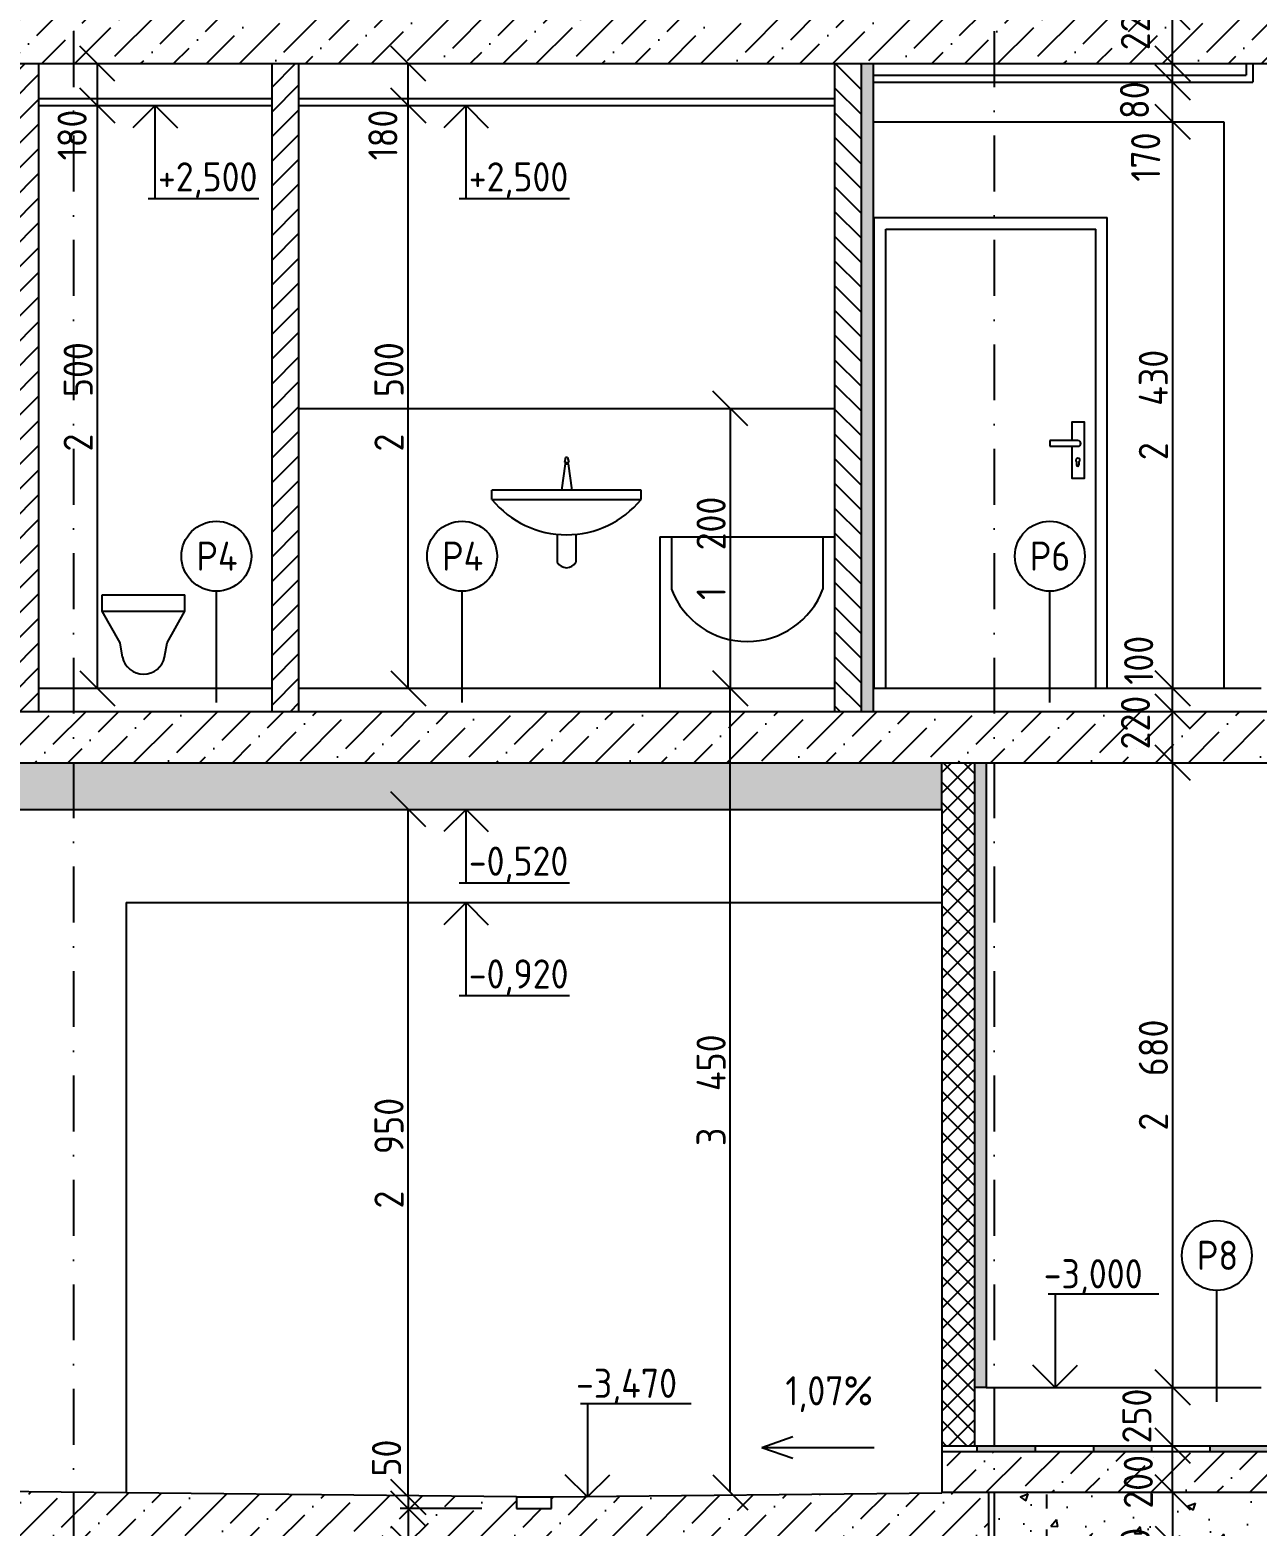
# Model space of a CAD drawing. Extents: x 3792242 to 5145247, y -1546315 to -1031918.
# Drawn here: x 3940713 to 3945978, y -1505355 to -1498936 of the extents above; entities that cross this region are included whole.
import ezdxf

# ---------------------------------------------------------------- set-up
doc = ezdxf.new("R2010")
doc.units = 0
doc.header["$MEASUREMENT"] = 0
doc.linetypes.add('ACAD_ISO03W100', pattern=[30, 12, -18])
doc.linetypes.add('BODKOCIARKOVANA_3', pattern=[5.6, 3, -1.3, 0, -1.3])
doc.layers.get('0').update_dxf_attribs({"linetype": 'CONTINUOUS'})
doc.layers.get('Defpoints').update_dxf_attribs({"color": 61, "linetype": 'CONTINUOUS'})
for name, color, linetype in [('DVERE', 45, 'CONTINUOUS'), ('KÓTY', 4, 'CONTINUOUS'), ('MÚRY', 1, 'CONTINUOUS'), ('OKNÁ', 143, 'CONTINUOUS'), ('osi', 253, 'CONTINUOUS'), ('POZEMOK', 7, 'CONTINUOUS'), ('TENKÁ', 7, 'CONTINUOUS'), ('tzb', 153, 'CONTINUOUS'), ('ZARIADOVACIE', 144, 'CONTINUOUS'), ('ŠRAFY', 82, 'CONTINUOUS'), ('šrafy-múry', 8, 'CONTINUOUS')]:
    doc.layers.add(name, color=color, linetype=linetype)
doc.styles.add('STYLE1', font='isocp.shx')
doc.dimstyles.new('STANDARD-50', dxfattribs={"dimtxt": 125, "dimasz": 150, "dimexe": 10, "dimexo": 200, "dimgap": 20, "dimtad": 1, "dimdsep": 46, "dimlunit": 6, "dimtxsty": 'STYLE1', "dimblk1": 'OBLIQUE', "dimblk2": 'OBLIQUE', "dimsah": 1, "dimcen": 2.5, "dimse1": 1, "dimse2": 1, "dimadec": 0, "dimazin": 0, "dimtfac": 1, "dimtmove": 1, "dimatfit": 3, "dimldrblk": 'OBLIQUE', "dimfxl": 1, "dimtolj": 1, "dimtzin": 0, "dimarcsym": 0})
pattern_1 = [(45, (0, 7000), (53.0330086, 194.4543648), [250, -50, 0, -50])]
pattern_2 = [(50, (-12185392.95, 625210.72), (358.6300913, -31.3760675), [37.5, -412.5]), (355, (-12185392.95, 625210.72), (-69.375667, 376.096067), [30, -330]), (100.4514445, (-12185363.06, 625208.1), (289.254423, 344.7199955), [31.870096, -350.571056]), (46.1842, (-12185392.95, 625310.72), (533.620665, -82.75964), [56.25, -618.75]), (96.6356355, (-12185348.5, 625303.83), (467.330973, 487.0593), [47.805171, -525.85688]), (351.184164, (-12185392.95, 625310.7), (467.330973, 487.0593), [45, -495]), (21, (-12185342.95, 625285.72), (298.453526, -201.3094453), [37.5, -412.5]), (326, (-12185342.95, 625285.72), (121.657666, 362.5750225), [30, -330]), (71.4514447, (-12185318.08, 625268.95), (420.111188, 161.2655764), [31.870095, -350.571056]), (37.5, (-12185392.95, 625210.72), (6.0799277, 166.4469269), [0, -326, 0, -335, 0, -331.25]), (7.5, (-12185392.95, 625210.72), (131.5347687, 197.205856), [0, -191, 0, -318.5, 0, -126.25]), (327.5, (-12185504.45, 625210.72), (266.9112181, -11.2774359), [0, -125, 0, -390, 0, -517.5]), (317.5, (-12185554.45, 625210.72), (291.5930847, 50.052491), [0, -162.5, 0, -259, 0, -367.5])]

# ---------------------------------------------------------------- blocks, each defined once
blk = doc.blocks.new('_OBLIQUE')
at = {"color": 0, "linetype": 'ByBlock'}
blk.add_line((-0.5, -0.5), (0.5, 0.5), dxfattribs=at)
blk = doc.blocks.new('*D31655')
at = {"layer": 'Defpoints', "color": 0}
for p in [(3940750, -1499260.3), (3941002, -1499260.3), (3940750, -1501760.3)]:
    blk.add_point(p, dxfattribs=at)
at = {"layer": 'KÓTY', "color": 0, "lineweight": -2, "ltscale": 0.25}
blk.add_line((3941002, -1501760.3), (3941002, -1499260.3), dxfattribs=at)
at = {"layer": 'KÓTY', "color": 0, "linetype": 'ByBlock', "lineweight": -2, "xscale": 150, "yscale": 150, "zscale": 150}
for p, rotation in [((3941002, -1499260.3), 90), ((3941002, -1501760.3), 270)]:
    blk.add_blockref('_OBLIQUE', p, dxfattribs=dict(at, rotation=rotation))
at = {"layer": 'KÓTY', "color": 0, "insert": (3940919.5, -1500510.3), "char_height": 125, "attachment_point": 5, "rotation": 90, "style": 'STYLE1'}
blk.add_mtext('\\A1;2ﾠ500', dxfattribs=at)
blk = doc.blocks.new('*D31656')
at = {"layer": 'Defpoints', "color": 0}
for p in [(3941002, -1499080.3), (3941002, -1499080.3), (3941002, -1499260.3)]:
    blk.add_point(p, dxfattribs=at)
at = {"layer": 'KÓTY', "color": 0, "lineweight": -2, "ltscale": 0.25}
blk.add_line((3941002, -1499260.3), (3941002, -1499080.3), dxfattribs=at)
at = {"layer": 'KÓTY', "color": 0, "linetype": 'ByBlock', "lineweight": -2, "xscale": 150, "yscale": 150, "zscale": 150}
for p, rotation in [((3941002, -1499080.3), 90), ((3941002, -1499260.3), 270)]:
    blk.add_blockref('_OBLIQUE', p, dxfattribs=dict(at, rotation=rotation))
at = {"layer": 'KÓTY', "color": 0, "insert": (3940893.5, -1499387), "char_height": 125, "attachment_point": 5, "rotation": 90, "style": 'STYLE1'}
blk.add_mtext('\\A1;180', dxfattribs=at)
blk = doc.blocks.new('*D31658')
at = {"layer": 'Defpoints', "color": 0}
for p in [(3942083.5, -1499260.3), (3942335.5, -1499260.3), (3942083.5, -1501760.3)]:
    blk.add_point(p, dxfattribs=at)
at = {"layer": 'KÓTY', "color": 0, "lineweight": -2, "ltscale": 0.25}
blk.add_line((3942335.5, -1501760.3), (3942335.5, -1499260.3), dxfattribs=at)
at = {"layer": 'KÓTY', "color": 0, "linetype": 'ByBlock', "lineweight": -2, "xscale": 150, "yscale": 150, "zscale": 150}
for p, rotation in [((3942335.5, -1499260.3), 90), ((3942335.5, -1501760.3), 270)]:
    blk.add_blockref('_OBLIQUE', p, dxfattribs=dict(at, rotation=rotation))
at = {"layer": 'KÓTY', "color": 0, "insert": (3942253, -1500510.3), "char_height": 125, "attachment_point": 5, "rotation": 90, "style": 'STYLE1'}
blk.add_mtext('\\A1;2ﾠ500', dxfattribs=at)
blk = doc.blocks.new('*D31659')
at = {"layer": 'Defpoints', "color": 0}
for p in [(3942335.5, -1499080.3), (3942335.5, -1499080.3), (3942335.5, -1499260.3)]:
    blk.add_point(p, dxfattribs=at)
at = {"layer": 'KÓTY', "color": 0, "lineweight": -2, "ltscale": 0.25}
blk.add_line((3942335.5, -1499260.3), (3942335.5, -1499080.3), dxfattribs=at)
at = {"layer": 'KÓTY', "color": 0, "linetype": 'ByBlock', "lineweight": -2, "xscale": 150, "yscale": 150, "zscale": 150}
for p, rotation in [((3942335.5, -1499080.3), 90), ((3942335.5, -1499260.3), 270)]:
    blk.add_blockref('_OBLIQUE', p, dxfattribs=dict(at, rotation=rotation))
at = {"layer": 'KÓTY', "color": 0, "insert": (3942227, -1499387), "char_height": 125, "attachment_point": 5, "rotation": 90, "style": 'STYLE1'}
blk.add_mtext('\\A1;180', dxfattribs=at)
blk = doc.blocks.new('*D31663')
at = {"layer": 'Defpoints', "color": 0}
for p in [(3941865, -1500560.3), (3941865, -1501760.3), (3943717.5, -1501760.3)]:
    blk.add_point(p, dxfattribs=at)
at = {"layer": 'KÓTY', "color": 0, "lineweight": -2, "ltscale": 0.25}
blk.add_line((3943717.5, -1500560.3), (3943717.5, -1501760.3), dxfattribs=at)
at = {"layer": 'KÓTY', "color": 0, "linetype": 'ByBlock', "lineweight": -2, "xscale": 150, "yscale": 150, "zscale": 150}
for p, rotation in [((3943717.5, -1500560.3), 90), ((3943717.5, -1501760.3), 270)]:
    blk.add_blockref('_OBLIQUE', p, dxfattribs=dict(at, rotation=rotation))
at = {"layer": 'KÓTY', "color": 0, "insert": (3943635, -1501160.3), "char_height": 125, "attachment_point": 5, "rotation": 90, "style": 'STYLE1'}
blk.add_mtext('\\A1;1ﾠ200', dxfattribs=at)
blk = doc.blocks.new('*D31922')
at = {"layer": 'Defpoints', "color": 0}
for p in [(3945835, -1499330.3), (3945615, -1501760.3), (3945835, -1501760.3)]:
    blk.add_point(p, dxfattribs=at)
at = {"layer": 'KÓTY', "color": 0, "lineweight": -2, "ltscale": 0.25}
blk.add_line((3945615, -1499330.3), (3945615, -1501760.3), dxfattribs=at)
at = {"layer": 'KÓTY', "color": 0, "linetype": 'ByBlock', "lineweight": -2, "xscale": 150, "yscale": 150, "zscale": 150}
for p, rotation in [((3945615, -1499330.3), 90), ((3945615, -1501760.3), 270)]:
    blk.add_blockref('_OBLIQUE', p, dxfattribs=dict(at, rotation=rotation))
at = {"layer": 'KÓTY', "color": 0, "insert": (3945532.5, -1500545.3), "char_height": 125, "attachment_point": 5, "rotation": 90, "style": 'STYLE1'}
blk.add_mtext('\\A1;2ﾠ430', dxfattribs=at)
blk = doc.blocks.new('*D31929')
at = {"layer": 'Defpoints', "color": 0}
for p in [(3945615, -1499160.3), (3945835, -1499160.3), (3945835, -1499330.3)]:
    blk.add_point(p, dxfattribs=at)
at = {"layer": 'KÓTY', "color": 0, "lineweight": -2, "ltscale": 0.25}
blk.add_line((3945615, -1499330.3), (3945615, -1499160.3), dxfattribs=at)
at = {"layer": 'KÓTY', "color": 0, "linetype": 'ByBlock', "lineweight": -2, "xscale": 150, "yscale": 150, "zscale": 150}
for p, rotation in [((3945615, -1499160.3), 90), ((3945615, -1499330.3), 270)]:
    blk.add_blockref('_OBLIQUE', p, dxfattribs=dict(at, rotation=rotation))
at = {"layer": 'KÓTY', "color": 0, "insert": (3945499.5, -1499481.5), "char_height": 125, "attachment_point": 5, "rotation": 90, "style": 'STYLE1'}
blk.add_mtext('\\A1;170', dxfattribs=at)
blk = doc.blocks.new('*D31930')
at = {"layer": 'Defpoints', "color": 0}
for p in [(3945615, -1499080.3), (3945960, -1499080.3), (3945960, -1499160.3)]:
    blk.add_point(p, dxfattribs=at)
at = {"layer": 'KÓTY', "color": 0, "lineweight": -2, "ltscale": 0.25}
blk.add_line((3945615, -1499160.3), (3945615, -1499080.3), dxfattribs=at)
at = {"layer": 'KÓTY', "color": 0, "linetype": 'ByBlock', "lineweight": -2, "xscale": 150, "yscale": 150, "zscale": 150}
for p, rotation in [((3945615, -1499080.3), 90), ((3945615, -1499160.3), 270)]:
    blk.add_blockref('_OBLIQUE', p, dxfattribs=dict(at, rotation=rotation))
at = {"layer": 'KÓTY', "color": 0, "insert": (3945451.5, -1499237.5), "char_height": 125, "attachment_point": 5, "rotation": 90, "style": 'STYLE1'}
blk.add_mtext('\\A1;80', dxfattribs=at)
blk = doc.blocks.new('*D31931')
at = {"layer": 'Defpoints', "color": 0}
for p in [(3945134.5, -1498860.3), (3945615, -1498860.3), (3945134.5, -1499080.3)]:
    blk.add_point(p, dxfattribs=at)
at = {"layer": 'KÓTY', "color": 0, "lineweight": -2, "ltscale": 0.25}
blk.add_line((3945615, -1499080.3), (3945615, -1498860.3), dxfattribs=at)
at = {"layer": 'KÓTY', "color": 0, "linetype": 'ByBlock', "lineweight": -2, "xscale": 150, "yscale": 150, "zscale": 150}
for p, rotation in [((3945615, -1498860.3), 90), ((3945615, -1499080.3), 270)]:
    blk.add_blockref('_OBLIQUE', p, dxfattribs=dict(at, rotation=rotation))
at = {"layer": 'KÓTY', "color": 0, "insert": (3945455.5, -1498908), "char_height": 125, "attachment_point": 5, "rotation": 90, "style": 'STYLE1'}
blk.add_mtext('\\A1;220', dxfattribs=at)
blk = doc.blocks.new('*D31933')
at = {"layer": 'Defpoints', "color": 0}
for p in [(3945134.5, -1501860.3), (3945615, -1501860.3), (3945134.5, -1502080.3)]:
    blk.add_point(p, dxfattribs=at)
at = {"layer": 'KÓTY', "color": 0, "lineweight": -2, "ltscale": 0.25}
blk.add_line((3945615, -1502080.3), (3945615, -1501860.3), dxfattribs=at)
at = {"layer": 'KÓTY', "color": 0, "linetype": 'ByBlock', "lineweight": -2, "xscale": 150, "yscale": 150, "zscale": 150}
for p, rotation in [((3945615, -1501860.3), 90), ((3945615, -1502080.3), 270)]:
    blk.add_blockref('_OBLIQUE', p, dxfattribs=dict(at, rotation=rotation))
at = {"layer": 'KÓTY', "color": 0, "insert": (3945455.5, -1501908), "char_height": 125, "attachment_point": 5, "rotation": 90, "style": 'STYLE1'}
blk.add_mtext('\\A1;220', dxfattribs=at)
blk = doc.blocks.new('*D31934')
at = {"layer": 'Defpoints', "color": 0}
for p in [(3945615, -1501760.3), (3945615, -1501760.3), (3945615, -1501860.3)]:
    blk.add_point(p, dxfattribs=at)
at = {"layer": 'KÓTY', "color": 0, "lineweight": -2, "ltscale": 0.25}
blk.add_line((3945615, -1501860.3), (3945615, -1501760.3), dxfattribs=at)
at = {"layer": 'KÓTY', "color": 0, "linetype": 'ByBlock', "lineweight": -2, "xscale": 150, "yscale": 150, "zscale": 150}
for p, rotation in [((3945615, -1501760.3), 90), ((3945615, -1501860.3), 270)]:
    blk.add_blockref('_OBLIQUE', p, dxfattribs=dict(at, rotation=rotation))
at = {"layer": 'KÓTY', "color": 0, "insert": (3945469.5, -1501640.5), "char_height": 125, "attachment_point": 5, "rotation": 90, "style": 'STYLE1'}
blk.add_mtext('\\A1;100', dxfattribs=at)
blk = doc.blocks.new('*D31937')
at = {"layer": 'Defpoints', "color": 0}
for p in [(3944815, -1502080.3), (3944815, -1504760.3), (3945615, -1504760.3)]:
    blk.add_point(p, dxfattribs=at)
at = {"layer": 'KÓTY', "color": 0, "lineweight": -2, "ltscale": 0.25}
blk.add_line((3945615, -1502080.3), (3945615, -1504760.3), dxfattribs=at)
at = {"layer": 'KÓTY', "color": 0, "linetype": 'ByBlock', "lineweight": -2, "xscale": 150, "yscale": 150, "zscale": 150}
for p, rotation in [((3945615, -1502080.3), 90), ((3945615, -1504760.3), 270)]:
    blk.add_blockref('_OBLIQUE', p, dxfattribs=dict(at, rotation=rotation))
at = {"layer": 'KÓTY', "color": 0, "insert": (3945532.5, -1503420.3), "char_height": 125, "attachment_point": 5, "rotation": 90, "style": 'STYLE1'}
blk.add_mtext('\\A1;2ﾠ680', dxfattribs=at)
blk = doc.blocks.new('*D39586')
at = {"layer": 'Defpoints', "color": 0}
for p in [(3942597, -1505230.3), (3942335.5, -1505280.3), (3942597, -1505280.3)]:
    blk.add_point(p, dxfattribs=at)
at = {"layer": 'KÓTY', "color": 0, "lineweight": -2, "ltscale": 0.25}
blk.add_line((3942335.5, -1505230.3), (3942335.5, -1505280.3), dxfattribs=at)
at = {"layer": 'KÓTY', "color": 0, "linetype": 'ByBlock', "lineweight": -2, "xscale": 150, "yscale": 150, "zscale": 150}
for p, rotation in [((3942335.5, -1505230.3), 90), ((3942335.5, -1505280.3), 270)]:
    blk.add_blockref('_OBLIQUE', p, dxfattribs=dict(at, rotation=rotation))
at = {"layer": 'KÓTY', "color": 0, "insert": (3942242.5, -1505063.5), "char_height": 125, "attachment_point": 5, "rotation": 90, "style": 'STYLE1'}
blk.add_mtext('\\A1;50', dxfattribs=at)
blk = doc.blocks.new('*D39587')
at = {"layer": 'Defpoints', "color": 0}
for p in [(3942597, -1505280.3), (3942335.5, -1505430.3), (3942597, -1505430.3)]:
    blk.add_point(p, dxfattribs=at)
at = {"layer": 'KÓTY', "color": 0, "lineweight": -2, "ltscale": 0.25}
blk.add_line((3942335.5, -1505280.3), (3942335.5, -1505430.3), dxfattribs=at)
at = {"layer": 'KÓTY', "color": 0, "linetype": 'ByBlock', "lineweight": -2, "xscale": 150, "yscale": 150, "zscale": 150}
for p, rotation in [((3942335.5, -1505280.3), 90), ((3942335.5, -1505430.3), 270)]:
    blk.add_blockref('_OBLIQUE', p, dxfattribs=dict(at, rotation=rotation))
at = {"layer": 'KÓTY', "color": 0, "insert": (3942248, -1505556.5), "char_height": 125, "attachment_point": 5, "rotation": 90, "style": 'STYLE1'}
blk.add_mtext('\\A1;150', dxfattribs=at)
blk = doc.blocks.new('*D39588')
at = {"layer": 'Defpoints', "color": 0}
for p in [(3942335.5, -1502280.3), (3942976.5, -1502280.3), (3942976.5, -1505230.3)]:
    blk.add_point(p, dxfattribs=at)
at = {"layer": 'KÓTY', "color": 0, "lineweight": -2, "ltscale": 0.25}
blk.add_line((3942335.5, -1505230.3), (3942335.5, -1502280.3), dxfattribs=at)
at = {"layer": 'KÓTY', "color": 0, "linetype": 'ByBlock', "lineweight": -2, "xscale": 150, "yscale": 150, "zscale": 150}
for p, rotation in [((3942335.5, -1502280.3), 90), ((3942335.5, -1505230.3), 270)]:
    blk.add_blockref('_OBLIQUE', p, dxfattribs=dict(at, rotation=rotation))
at = {"layer": 'KÓTY', "color": 0, "insert": (3942253, -1503755.3), "char_height": 125, "attachment_point": 5, "rotation": 90, "style": 'STYLE1'}
blk.add_mtext('\\A1;2ﾠ950', dxfattribs=at)
blk = doc.blocks.new('*D39598')
at = {"layer": 'Defpoints', "color": 0}
for p in [(3943717.5, -1501760.3), (3944625, -1501760.3), (3944625, -1505210.3)]:
    blk.add_point(p, dxfattribs=at)
at = {"layer": 'KÓTY', "color": 0, "lineweight": -2, "ltscale": 0.25}
blk.add_line((3943717.5, -1505210.3), (3943717.5, -1501760.3), dxfattribs=at)
at = {"layer": 'KÓTY', "color": 0, "linetype": 'ByBlock', "lineweight": -2, "xscale": 150, "yscale": 150, "zscale": 150}
for p, rotation in [((3943717.5, -1501760.3), 90), ((3943717.5, -1505210.3), 270)]:
    blk.add_blockref('_OBLIQUE', p, dxfattribs=dict(at, rotation=rotation))
at = {"layer": 'KÓTY', "color": 0, "insert": (3943635, -1503485.3), "char_height": 125, "attachment_point": 5, "rotation": 90, "style": 'STYLE1'}
blk.add_mtext('\\A1;3ﾠ450', dxfattribs=at)
blk = doc.blocks.new('*D39606')
at = {"layer": 'Defpoints', "color": 0}
for p in [(3945615, -1505010.3), (3945615, -1505010.3), (3945615, -1505210.3)]:
    blk.add_point(p, dxfattribs=at)
at = {"layer": 'KÓTY', "color": 0, "lineweight": -2, "ltscale": 0.25}
blk.add_line((3945615, -1505210.3), (3945615, -1505010.3), dxfattribs=at)
at = {"layer": 'KÓTY', "color": 0, "linetype": 'ByBlock', "lineweight": -2, "xscale": 150, "yscale": 150, "zscale": 150}
for p, rotation in [((3945615, -1505010.3), 90), ((3945615, -1505210.3), 270)]:
    blk.add_blockref('_OBLIQUE', p, dxfattribs=dict(at, rotation=rotation))
at = {"layer": 'KÓTY', "color": 0, "insert": (3945468, -1505165.5), "char_height": 125, "attachment_point": 5, "rotation": 90, "style": 'STYLE1'}
blk.add_mtext('\\A1;200', dxfattribs=at)
blk = doc.blocks.new('*D39607')
at = {"layer": 'Defpoints', "color": 0}
for p in [(3945615, -1504760.3), (3945615, -1504760.3), (3945615, -1505010.3)]:
    blk.add_point(p, dxfattribs=at)
at = {"layer": 'KÓTY', "color": 0, "lineweight": -2, "ltscale": 0.25}
blk.add_line((3945615, -1505010.3), (3945615, -1504760.3), dxfattribs=at)
at = {"layer": 'KÓTY', "color": 0, "linetype": 'ByBlock', "lineweight": -2, "xscale": 150, "yscale": 150, "zscale": 150}
for p, rotation in [((3945615, -1504760.3), 90), ((3945615, -1505010.3), 270)]:
    blk.add_blockref('_OBLIQUE', p, dxfattribs=dict(at, rotation=rotation))
at = {"layer": 'KÓTY', "color": 0, "insert": (3945461.5, -1504883), "char_height": 125, "attachment_point": 5, "rotation": 90, "style": 'STYLE1'}
blk.add_mtext('\\A1;250', dxfattribs=at)
blk = doc.blocks.new('*D39608')
at = {"layer": 'Defpoints', "color": 0}
for p in [(3945075, -1505210.3), (3945075, -1505430.3), (3945615, -1505430.3)]:
    blk.add_point(p, dxfattribs=at)
at = {"layer": 'KÓTY', "color": 0, "lineweight": -2, "ltscale": 0.25}
blk.add_line((3945615, -1505210.3), (3945615, -1505430.3), dxfattribs=at)
at = {"layer": 'KÓTY', "color": 0, "linetype": 'ByBlock', "lineweight": -2, "xscale": 150, "yscale": 150, "zscale": 150}
for p, rotation in [((3945615, -1505210.3), 90), ((3945615, -1505430.3), 270)]:
    blk.add_blockref('_OBLIQUE', p, dxfattribs=dict(at, rotation=rotation))
at = {"layer": 'KÓTY', "color": 0, "insert": (3945454.5, -1505478), "char_height": 125, "attachment_point": 5, "rotation": 90, "style": 'STYLE1'}
blk.add_mtext('\\A1;220', dxfattribs=at)

msp = doc.modelspace()

# ---------------------------------------------------------------- hatches: boundary and pattern name
at = {"layer": 'TENKÁ', "ltscale": 0.25}
for points in [[(3945025, -1505010.27), (3944775, -1505010.27), (3944775, -1505035.27), (3945025, -1505035.27)], [(3945525, -1505010.27), (3945275, -1505010.27), (3945275, -1505035.27), (3945525, -1505035.27)], [(3946025, -1505010.27), (3945775, -1505010.27), (3945775, -1505035.27), (3946025, -1505035.27)]]:
    msp.add_hatch(color=256, dxfattribs=at).paths.add_polyline_path(points)
at = {"layer": 'ŠRAFY', "ltscale": 0.25}
h = msp.add_hatch(dxfattribs=at)
h.set_pattern_fill('ANSI31', color=256, scale=600, style=0)
h.set_pattern_definition([(45, (-507244, 7000), (-53.0330086, 53.0330086), [])])
h.paths.add_polyline_path([(3940635, -1499080.27), (3940635, -1501760.27), (3940635, -1501860.27), (3940750, -1501860.27), (3940750, -1501760.27), (3940750, -1499080.27)])
h = msp.add_hatch(dxfattribs=at)
h.set_pattern_fill('ANSI31', color=256, scale=600, style=0)
h.set_pattern_definition([(45, (-507144, 7000), (-53.0330086, 53.0330086), [])])
h.paths.add_polyline_path([(3941750, -1499080.27), (3941750, -1501760.27), (3941750, -1501860.27), (3941865, -1501860.27), (3941865, -1501760.27), (3941865, -1499080.27)])
h = msp.add_hatch(dxfattribs=at)
h.set_pattern_fill('ANSI31', color=256, scale=600, angle=90, style=0)
h.set_pattern_definition([(135, (-2904913.184, 229662.926), (-53.0330086, -53.0330086), [])])
h.paths.add_polyline_path([(3944165, -1499080.27), (3944165, -1501760.27), (3944165, -1501860.27), (3944280, -1501860.27), (3944280, -1499080.27)])
at = {"layer": 'ŠRAFY'}
h = msp.add_hatch(dxfattribs=at)
h.set_pattern_fill('DOTS', color=256, scale=250, angle=90)
h.set_pattern_definition([(90, (0, 7000), (-15.625, 7.8125), [0, -15.625])])
h.paths.add_polyline_path([(3944280, -1499080.27), (3944280, -1501860.27), (3944330, -1501860.27), (3944330, -1501760.27), (3944330, -1499080.27)])
h = msp.add_hatch(dxfattribs=at)
h.set_pattern_fill('HEX', color=256, scale=250)
h.set_pattern_definition([(0, (-507094, 7000), (0, 54.12658774), [31.25, -62.5]), (120, (-507094, 7000), (-46.875, -27.06329387), [31.25, -62.5]), (60, (-507062.75, 7000), (-46.875, 27.06329387), [31.25, -62.5])])
h.paths.add_polyline_path([(3936285, -1502080.27), (3936285, -1502680.27), (3936485, -1502680.27), (3936485, -1502280.27), (3944625, -1502280.27), (3944625, -1502080.27)])
h = msp.add_hatch(dxfattribs=at)
h.set_pattern_fill('ANSI37', color=256, scale=500)
h.set_pattern_definition([(45, (-507428, 7000), (-44.1941738, 44.1941738), []), (135, (-507428, 7000), (-44.1941738, -44.1941738), [])])
h.paths.add_polyline_path([(3944765, -1505010.27), (3944765, -1504760.27), (3944765, -1502080.27), (3944625, -1502080.27), (3944625, -1502280.27), (3944625, -1502680.27), (3944625, -1505010.27)])
h = msp.add_hatch(dxfattribs=at)
h.set_pattern_fill('HONEY', color=256, scale=80)
h.set_pattern_definition([(0, (-553684, 4000), (15, 8.660254038), [10, -20]), (120, (-553684, 4000), (-15, 8.660254038), [10, -20]), (60, (-553684, 4000), (4e-15, 17.320508076), [-20, 10])])
h.paths.add_polyline_path([(3944815, -1504760.27), (3944815, -1502080.27), (3944765, -1502080.27), (3944765, -1504760.27)])
at = {"layer": 'ŠRAFY', "ltscale": 0.25}
h = msp.add_hatch(dxfattribs=at)
h.set_pattern_fill('AR-CONC', color=256, scale=50)
h.set_pattern_definition(pattern_2)
h.paths.add_polyline_path([(3945075, -1505210.27), (3945075, -1505430.27), (3945175, -1505430.27), (3945175, -1506360.27), (3945950, -1506360.27), (3947956.5, -1506360.27), (3949015, -1506360.27), (3949315, -1506360.27), (3949315, -1505210.27), (3947971.5, -1505210.27)])
h.paths.add_polyline_path([(3947468.843, -1505778.895), (3947987.691, -1505778.895), (3947987.691, -1505978.944), (3947468.843, -1505978.944)], flags=24)
h.paths.add_polyline_path([(3945407.5, -1506039.07), (3945407.5, -1505751.471), (3945657.5, -1505751.471), (3945657.5, -1506039.07)], flags=24)
h.paths.add_polyline_path([(3945329.5, -1505621.799), (3945329.5, -1505334.201), (3945579.5, -1505334.201), (3945579.5, -1505621.799)], flags=24)
h.paths.add_polyline_path([(3947465.038, -1505428.895), (3947983.886, -1505428.895), (3947983.886, -1505628.944), (3947465.038, -1505628.944)], flags=24)
h.paths.add_polyline_path([(3948102.866, -1505841.663), (3948102.866, -1505579.065), (3948277.964, -1505579.065), (3948277.964, -1505841.663)], flags=24)
h.paths.add_polyline_path([(3948102.824, -1505928.976), (3948102.824, -1505816.592), (3948277.602, -1505816.592), (3948277.602, -1505928.976)], flags=24)
h.paths.add_polyline_path([(3948102.915, -1505991.476), (3948102.915, -1505903.976), (3948277.915, -1505903.976), (3948277.915, -1505991.476)], flags=24)
h.paths.add_polyline_path([(3945343, -1505309.299), (3945343, -1505021.701), (3945593, -1505021.701), (3945593, -1505309.299)], flags=9)
h.paths.add_polyline_path([(3948042, -1505490.799), (3948042, -1505203.201), (3948292, -1505203.201), (3948292, -1505490.799)], flags=9)
h = msp.add_hatch(dxfattribs=at)
h.set_pattern_fill('AR-CONC', color=256, scale=50)
h.set_pattern_definition(pattern_2)
h.paths.add_polyline_path([(3944825, -1505210.27), (3944825, -1505430.27), (3945075, -1505430.27), (3945075, -1505210.27)])
at = {"layer": 'šrafy-múry'}
h = msp.add_hatch(dxfattribs=at)
h.set_pattern_fill('ANSI36', color=253, scale=800)
h.set_pattern_definition(pattern_1)
h.paths.add_polyline_path([(3946163.853, -1499080.27), (3946275, -1499080.27), (3946275, -1498951.741), (3946275, -1498936.741), (3946275, -1498860.27), (3945995, -1498860.27), (3944280, -1498860.27), (3944165, -1498860.27), (3943012.5, -1498860.27), (3941865, -1498860.27), (3941750, -1498860.27), (3940750, -1498860.27), (3940635, -1498860.27), (3936415, -1498860.27), (3936075, -1498860.27), (3936075, -1499330.27), (3936415, -1499330.27), (3936415, -1499080.27), (3940635, -1499080.27), (3940750, -1499080.27), (3941750, -1499080.27), (3941865, -1499080.27), (3944165, -1499080.27), (3944280, -1499080.27), (3944330, -1499080.27), (3945835, -1499080.27)])
h = msp.add_hatch(dxfattribs=at)
h.set_pattern_fill('ANSI36', color=253, scale=800)
h.set_pattern_definition(pattern_1)
h.paths.add_polyline_path([(3946275, -1501860.27), (3936075, -1501860.27), (3936075, -1502080.27), (3944815, -1502080.27), (3946275, -1502080.27)])
h = msp.add_hatch(dxfattribs=at)
h.set_pattern_fill('ANSI36', color=253, scale=800, angle=360)
h.set_pattern_definition([(45, (0, 7000), (53.0330086, 194.4543648), [250, -50, 0, -50])])
h.paths.add_polyline_path([(3949715, -1505210.27), (3949715, -1505035.27), (3944625, -1505035.27), (3944625, -1505210.27), (3949715, -1505210.27)])
h = msp.add_hatch(dxfattribs=at)
h.set_pattern_fill('ANSI36', color=253, scale=800, angle=360)
h.set_pattern_definition([(45, (46670, 7000), (53.0330086, 194.4543648), [250, -50, 0, -50])])
h.paths.add_polyline_path([(3944825, -1505210.124), (3944625, -1505212.273), (3943106.178, -1505228.592), (3943102.858, -1505228.628), (3942950, -1505230.27), (3942950, -1505280.27), (3942800, -1505280.27), (3942800, -1505230.27), (3941125, -1505212.273), (3940675, -1505207.438), (3936285, -1505160.27), (3936285, -1505430.27), (3936435, -1505430.27), (3938774.5, -1505430.27), (3940575, -1505430.27), (3941225, -1505430.27), (3944525, -1505430.27), (3944825, -1505430.27)])
h.paths.add_polyline_path([(3947581.5, -1505439.07), (3947581.5, -1505151.471), (3947831.5, -1505151.471), (3947831.5, -1505439.07)], flags=9)

# ---------------------------------------------------------------- linework, layer by layer
at = {"layer": 'DVERE'}
for p, q in [((3944335, -1499740.27), (3945335, -1499740.27)), ((3944335, -1501760.27), (3944335, -1499740.27)), ((3944335, -1501760.27), (3944335, -1499790.27)), ((3944385, -1499790.27), (3945285, -1499790.27)), ((3944385, -1501760.27), (3944385, -1499790.27)), ((3945285, -1501760.27), (3945285, -1499790.27)), ((3945335, -1501760.27), (3945335, -1499740.27))]:
    msp.add_line(p, q, dxfattribs=at)
at = {"layer": 'KÓTY', "ltscale": 0.25}
msp.add_line((3942650.903, -1505280.27), (3942300.903, -1505280.27), dxfattribs=at)
at = {"layer": 'MÚRY'}
for p, q in [((3940750, -1499080.27), (3940750, -1501760.27)), ((3940750, -1499080.27), (3941750, -1499080.27)), ((3941750, -1499080.27), (3941750, -1501760.27)), ((3941865, -1499080.27), (3941865, -1501760.27)), ((3941865, -1499080.27), (3944165, -1499080.27)), ((3944165, -1499080.27), (3944165, -1501760.27)), ((3944330, -1499080.27), (3944330, -1501760.27)), ((3944330, -1499080.27), (3946275, -1499080.27)), ((3940750, -1501760.27), (3941750, -1501760.27)), ((3941865, -1501760.27), (3944165, -1501760.27)), ((3944330, -1501760.27), (3945995, -1501760.27)), ((3944815, -1502080.27), (3946275, -1502080.27)), ((3944815, -1502080.27), (3944815, -1504760.27)), ((3936485, -1502280.27), (3944625, -1502280.27)), ((3944625, -1502280.27), (3944625, -1505212.273)), ((3944815, -1504760.27), (3945995, -1504760.27)), ((3942800, -1505230.27), (3936285, -1505160.27)), ((3942950, -1505230.27), (3944625, -1505212.273))]:
    msp.add_line(p, q, dxfattribs=at)
at = {"layer": 'OKNÁ', "ltscale": 0.25}
for p, q in [((3941512.5, -1501821.838), (3941512.5, -1501344.162)), ((3942566.5, -1501821.838), (3942566.5, -1501344.162)), ((3945088.124, -1501821.838), (3945088.124, -1501344.162)), ((3945805, -1504821.838), (3945805, -1504344.162))]:
    msp.add_line(p, q, dxfattribs=at)
for centre in [(3941512.5, -1501194.162), (3942566.5, -1501194.162), (3945088.124, -1501194.162), (3945805, -1504194.162)]:
    msp.add_circle(centre, 150, dxfattribs=at)
at = {"layer": 'osi', "linetype": 'BODKOCIARKOVANA_3', "ltscale": 80}
for p, q in [((3940900, -1485946), (3940900, -1508356)), ((3944850, -1485946), (3944850, -1508356))]:
    msp.add_line(p, q, dxfattribs=at)
at = {"layer": 'POZEMOK', "color": 8}
for p, q in [((3945209, -1500698.02), (3945088, -1500698.02)), ((3945088, -1500698.02), (3945088, -1500722.52)), ((3945088, -1500722.52), (3945209, -1500722.52)), ((3945203, -1500788.001), (3945203, -1500802.52)), ((3945213, -1500788.731), (3945213, -1500802.52))]:
    msp.add_line(p, q, dxfattribs=at)
msp.add_lwpolyline([(3945184, -1500698.02), (3945184, -1500618.02), (3945235, -1500618.02), (3945235, -1500861.02), (3945184, -1500861.02), (3945184, -1500722.52)], dxfattribs=at)
for centre, radius, start, end in [((3945209, -1500710.27), 12.25, 270, 90), ((3945208.5, -1500781.52), 8.5, 301.9657188, 229.6797849), ((3945208, -1500802.52), 5, 180, 0)]:
    msp.add_arc(centre, radius, start, end, dxfattribs=at)
at = {"layer": 'TENKÁ'}
for p, q in [((3940635, -1499080.27), (3940750, -1499080.27)), ((3941750, -1499080.27), (3941865, -1499080.27)), ((3944165, -1499080.27), (3944330, -1499080.27)), ((3944280, -1501860.27), (3944280, -1499080.27)), ((3945930, -1499080.27), (3945930, -1499130.27)), ((3945960, -1499080.27), (3945960, -1499160.27)), ((3944330, -1499130.27), (3945930, -1499130.27)), ((3944330, -1499160.27), (3945960, -1499160.27)), ((3940750, -1499230.27), (3941750, -1499230.27)), ((3940750, -1499260.27), (3941750, -1499260.27)), ((3941865, -1499230.27), (3944165, -1499230.27)), ((3941865, -1499260.27), (3944165, -1499260.27)), ((3944330, -1499330.27), (3945835, -1499330.27)), ((3945835, -1499330.27), (3945835, -1501760.27)), ((3940750, -1501760.27), (3940750, -1501860.27)), ((3941750, -1501760.27), (3941750, -1501860.27)), ((3941865, -1501760.27), (3941865, -1501860.27)), ((3944165, -1501760.27), (3944165, -1501860.27)), ((3944330, -1501760.27), (3944330, -1501860.27)), ((3936035, -1501860.27), (3946275, -1501860.27)), ((3936035, -1502080.27), (3944815, -1502080.27)), ((3944625, -1502280.27), (3944625, -1502080.27)), ((3944765, -1502080.27), (3944765, -1504760.27)), ((3941125, -1502680.27), (3941125, -1505211.877)), ((3941125, -1502680.27), (3944625, -1502680.27)), ((3944765, -1504760.27), (3944765, -1505010.27)), ((3944815, -1504760.27), (3944765, -1504760.27)), ((3943986, -1504971.88), (3943852, -1505018.88)), ((3944334.5, -1505018.88), (3943852, -1505018.88)), ((3943986, -1505065.88), (3943852, -1505018.88)), ((3944625, -1505010.27), (3949715, -1505010.27)), ((3944625, -1505210.27), (3949875, -1505210.27)), ((3944825, -1505210.27), (3944825, -1506360.27))]:
    msp.add_line(p, q, dxfattribs=at)
at = {"layer": 'TENKÁ', "linetype": 'ByBlock', "ltscale": 0.25}
for p, q in [((3941250, -1499260.27), (3941154.541, -1499355.73)), ((3941250, -1499260.27), (3941345.459, -1499355.73)), ((3941250, -1499660.27), (3941250, -1499260.27)), ((3942583.5, -1499260.27), (3942488.041, -1499355.73)), ((3942583.5, -1499260.27), (3942678.959, -1499355.73)), ((3942583.5, -1499660.27), (3942583.5, -1499260.27)), ((3941694.305, -1499660.27), (3941220.406, -1499660.27)), ((3943027.805, -1499660.27), (3942553.906, -1499660.27)), ((3942583.5, -1502280.27), (3942488.041, -1502375.73)), ((3942583.5, -1502280.27), (3942678.959, -1502375.73)), ((3942583.5, -1502596.27), (3942583.5, -1502280.27)), ((3943027.805, -1502596.27), (3942553.906, -1502596.27)), ((3942583.5, -1502680.27), (3942488.041, -1502775.73)), ((3942583.5, -1502680.27), (3942678.959, -1502775.73)), ((3942583.5, -1503080.27), (3942583.5, -1502680.27)), ((3943027.805, -1503080.27), (3942553.906, -1503080.27)), ((3945555.305, -1504360.27), (3945081.406, -1504360.27)), ((3945111, -1504360.27), (3945111, -1504760.27)), ((3945111, -1504760.27), (3945015.541, -1504664.811)), ((3945111, -1504760.27), (3945206.459, -1504664.811)), ((3943548.805, -1504830.27), (3943074.906, -1504830.27)), ((3943104.5, -1504830.27), (3943104.5, -1505230.27)), ((3943104.5, -1505230.27), (3943009.041, -1505134.811)), ((3943104.5, -1505230.27), (3943199.959, -1505134.811))]:
    msp.add_line(p, q, dxfattribs=at)
at = {"layer": 'TENKÁ', "color": 9}
msp.add_line((3941865, -1500560.27), (3944165, -1500560.27), dxfattribs=at)
at = {"layer": 'TENKÁ', "ltscale": 0.25}
for p, q in [((3944625, -1505035.27), (3949715, -1505035.27)), ((3944775, -1505010.27), (3944775, -1505035.27)), ((3945025, -1505010.27), (3945025, -1505035.27)), ((3945275, -1505010.27), (3945275, -1505035.27)), ((3945525, -1505010.27), (3945525, -1505035.27)), ((3945775, -1505010.27), (3945775, -1505035.27))]:
    msp.add_line(p, q, dxfattribs=at)
at = {"layer": 'TENKÁ', "linetype": 'ACAD_ISO03W100', "ltscale": 5}
msp.add_line((3945075, -1505430.27), (3945075, -1505210.27), dxfattribs=at)
at = {"layer": 'tzb'}
for p, q in [((3942800, -1505230.27), (3942800, -1505280.27)), ((3942800, -1505230.27), (3942950, -1505230.27)), ((3942950, -1505280.27), (3942950, -1505230.27)), ((3942800, -1505280.27), (3942950, -1505280.27))]:
    msp.add_line(p, q, dxfattribs=at)
at = {"layer": 'ZARIADOVACIE', "ltscale": 0.25}
for p, q in [((3943008.562, -1500797.558), (3942992.634, -1500910.895)), ((3943010.85, -1500770.405), (3943006.036, -1500791.3)), ((3943006.036, -1500791.3), (3943023.964, -1500791.3)), ((3943008.562, -1500797.558), (3943021.438, -1500797.558)), ((3943019.15, -1500770.405), (3943010.85, -1500770.405)), ((3943011, -1500797.558), (3943011, -1500791.3)), ((3943019, -1500797.558), (3943019, -1500791.3)), ((3943019.15, -1500770.405), (3943023.964, -1500791.3)), ((3943021.438, -1500797.558), (3943037.366, -1500910.895)), ((3942695, -1500950.27), (3942695, -1500910.27)), ((3943335, -1500910.27), (3942695, -1500910.27)), ((3942695, -1500950.27), (3943335, -1500950.27)), ((3943335, -1500950.27), (3943335, -1500910.27)), ((3942975, -1501100.211), (3942975, -1501220.211)), ((3943055, -1501100.211), (3943055, -1501220.211)), ((3943415, -1501110.27), (3943415, -1501760.27)), ((3943415, -1501110.27), (3944165, -1501110.27)), ((3943465, -1501110.27), (3943465, -1501335.27)), ((3944115, -1501110.27), (3944115, -1501335.27)), ((3941022.5, -1501430.27), (3941022.5, -1501360.27)), ((3941022.5, -1501360.27), (3941377.5, -1501360.27)), ((3941377.5, -1501430.27), (3941377.5, -1501360.27)), ((3941099.085, -1501565.27), (3941022.5, -1501430.27)), ((3941022.5, -1501430.27), (3941377.5, -1501430.27)), ((3941300.915, -1501565.27), (3941377.5, -1501430.27)), ((3941110, -1501627.172), (3941099.085, -1501565.27)), ((3941290, -1501627.172), (3941300.915, -1501565.27))]:
    msp.add_line(p, q, dxfattribs=at)
for centre, radius, start, end in [((3943015, -1500689.107), 413.045, 219.2190836, 320.7809164), ((3943015, -1501196.956), 46.269, 210.1728116, 329.8271884), ((3943790, -1501213.048), 347.222, 200.6096929, 339.3903071), ((3941200, -1501608.316), 91.954, 191.8324013, 348.1675987)]:
    msp.add_arc(centre, radius, start, end, dxfattribs=at)

# ---------------------------------------------------------------- texts
at = {"layer": 'TENKÁ', "ltscale": 0.25, "style": 'STYLE1'}
for s, p in [('+2,500', (3941261.843, -1499628.944)), ('+2,500', (3942595.343, -1499628.944)), ('P4', (3941426.696, -1501256.34)), ('P4', (3942480.696, -1501256.34)), ('P6', (3945002.32, -1501256.34)), ('-0,520', (3942595.343, -1502564.944)), ('-0,920', (3942595.343, -1503048.944)), ('P8', (3945719.196, -1504256.34)), ('-3,000', (3945061.889, -1504335.249)), ('-3,470', (3943055.389, -1504805.249)), ('1,07%', (3943953.582, -1504837.169))]:
    msp.add_text(s, height=125, dxfattribs=at).set_placement(p)

# ---------------------------------------------------------------- dimensions: what is measured, and where the dimension line sits
at = {"layer": 'KÓTY', "ltscale": 0.25}
for base, p1, p2, picture, middle in [((3945615, -1498860.27), (3945134.5, -1499080.27), (3945134.5, -1498860.27), '*D31931', (3945538, -1498908)), ((3945615, -1501760.27), (3945615, -1501860.27), (3945615, -1501760.27), '*D31934', (3945552, -1501640.5)), ((3945615, -1501860.27), (3945134.5, -1502080.27), (3945134.5, -1501860.27), '*D31933', (3945538, -1501908))]:
    dim = msp.add_linear_dim(base=base, p1=p1, p2=p2, angle=90, dimstyle='STANDARD-50', dxfattribs=at)
    dim.commit()
    dim.dimension.update_dxf_attribs({"geometry": picture, "text_midpoint": middle, "dimtype": 160})
for base, p1, p2, picture, middle in [((3941002, -1499080.27), (3941002, -1499260.27), (3941002, -1499080.27), '*D31656', (3940976, -1499387)), ((3942335.5, -1499080.27), (3942335.5, -1499260.27), (3942335.5, -1499080.27), '*D31659', (3942309.5, -1499387)), ((3945615, -1499080.27), (3945960, -1499160.27), (3945960, -1499080.27), '*D31930', (3945534, -1499237.5)), ((3945615, -1499160.27), (3945835, -1499330.27), (3945835, -1499160.27), '*D31929', (3945582, -1499481.5)), ((3945615, -1504760.27), (3945615, -1505010.27), (3945615, -1504760.27), '*D39607', (3945544, -1504883)), ((3942335.5, -1505280.27), (3942597, -1505230.27), (3942597, -1505280.27), '*D39586', (3942325, -1505063.5)), ((3945615, -1505010.27), (3945615, -1505210.27), (3945615, -1505010.27), '*D39606', (3945550.5, -1505165.5)), ((3945615, -1505430.27), (3945075, -1505210.27), (3945075, -1505430.27), '*D39608', (3945537, -1505478)), ((3942335.5, -1505430.27), (3942597, -1505280.27), (3942597, -1505430.27), '*D39587', (3942330.5, -1505556.5))]:
    dim = msp.add_linear_dim(base=base, p1=p1, p2=p2, angle=90, dimstyle='STANDARD-50', override={"dimtxsty": 'STYLE1', "dimldrblk": 'OBLIQUE'}, dxfattribs=at)
    dim.commit()
    dim.dimension.update_dxf_attribs({"geometry": picture, "text_midpoint": middle, "dimtype": 160})
for base, p1, p2, picture, middle in [((3941002, -1499260.27), (3940750, -1501760.27), (3940750, -1499260.27), '*D31655', (3940919.457, -1500510.27)), ((3942335.5, -1499260.27), (3942083.5, -1501760.27), (3942083.5, -1499260.27), '*D31658', (3942252.957, -1500510.27)), ((3945615, -1501760.27), (3945835, -1499330.27), (3945835, -1501760.27), '*D31922', (3945532.457, -1500545.27)), ((3943717.5, -1501760.27), (3941865, -1500560.27), (3941865, -1501760.27), '*D31663', (3943634.957, -1501160.27)), ((3943717.5, -1501760.27), (3944625, -1505210.27), (3944625, -1501760.27), '*D39598', (3943634.957, -1503485.27)), ((3945615, -1504760.27), (3944815, -1502080.27), (3944815, -1504760.27), '*D31937', (3945532.457, -1503420.27)), ((3942335.5, -1502280.27), (3942976.5, -1505230.27), (3942976.5, -1502280.27), '*D39588', (3942252.957, -1503755.27))]:
    dim = msp.add_linear_dim(base=base, p1=p1, p2=p2, angle=90, dimstyle='STANDARD-50', override={"dimtxsty": 'STYLE1', "dimldrblk": 'OBLIQUE'}, dxfattribs=at)
    dim.commit()
    dim.dimension.update_dxf_attribs({"geometry": picture, "text_midpoint": middle})

doc.saveas('drawing.dxf')
